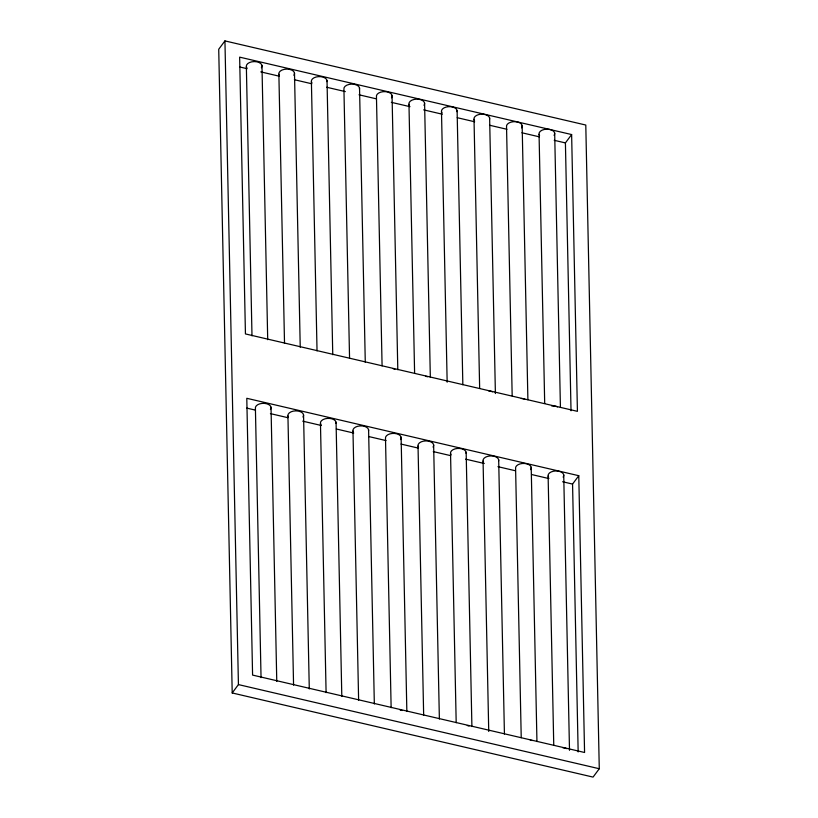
<?xml version="1.0" encoding="UTF-8"?>
<svg xmlns="http://www.w3.org/2000/svg" width="818" height="818" viewBox="0 0 818 818"><rect width="100%" height="100%" fill="white"/><g stroke="black" fill="none" stroke-linecap="round" stroke-linejoin="round"><path stroke-width="1.23" d="M224.94 40.9L218.723 49.264L232.21 692.958L593.06 777.1L599.277 768.736L585.79 125.042L224.94 40.9L238.427 684.584L232.21 692.958M571.025 410.779L565.412 142.915L571.629 134.551L239.643 57.137L245.441 333.928L577.426 411.342L571.629 134.551M578.162 751.936L572.559 484.072L578.776 475.708L246.791 398.294L252.588 675.085L584.573 752.488L578.776 475.708M239.643 66.953L247.108 68.702M260.778 71.882L279.429 76.238M294.357 79.714L311.76 83.773M326.679 87.25L345.329 91.606M359.01 94.796L376.413 98.855M391.331 102.332L409.992 106.677M423.663 109.868L442.313 114.213M457.231 117.7L474.644 121.759M489.563 125.236L506.966 129.295M521.894 132.772L539.297 136.831M554.215 140.307L565.412 142.915M246.791 408.11L255.492 410.145M270.41 413.622L287.824 417.681M302.742 421.158L321.392 425.513M336.31 428.99L353.724 433.049M368.642 436.526L386.045 440.585M400.973 444.062L418.376 448.121M433.295 451.597L450.708 455.657M465.626 459.143L484.276 463.489M497.957 466.679L515.36 470.739M531.526 474.512L548.929 478.571M562.61 481.751L572.559 484.072M238.427 684.584L599.277 768.736M563.725 474.818L569.502 750.331M554.676 133.048L560.422 407.282M548.121 476.086L553.755 745.218M539.062 134.326L544.696 403.458M531.209 467.313L536.945 741.548M522.15 125.543L527.896 399.777M521.23 737.713L515.596 468.581A7.863 4.509 -1.2 0 1 524.532 463.469A7.863 4.509 -1.2 0 1 530.616 469.624M512.18 395.943L506.536 126.81A7.863 4.509 -1.2 0 1 515.483 121.698A7.863 4.509 -1.2 0 1 521.567 127.864M498.683 459.798L504.43 734.032M489.624 118.027L495.401 393.54M483.07 461.066L488.735 731.476M474.021 119.305L479.655 388.438M466.158 452.282L471.904 726.527M457.109 110.522L462.845 384.757M450.544 453.561L456.188 722.693M441.495 111.79L447.16 382.2M433.632 444.777L439.378 719.012M424.583 103.007L430.329 377.241M418.029 446.045L423.663 715.177M408.969 104.275L414.614 373.417M401.117 437.262L406.853 711.496M392.057 95.502L397.804 369.736M391.137 707.672L385.503 438.54A7.863 4.509 -1.2 0 1 394.44 433.428A7.863 4.509 -1.2 0 1 400.523 439.583M382.088 365.902L376.454 96.769A7.863 4.509 -1.2 0 1 385.39 91.657A7.863 4.509 -1.2 0 1 391.474 97.812M368.591 429.757L374.337 703.991M359.531 87.986L365.278 362.221M352.977 431.025L358.621 700.157M349.562 358.386L343.928 89.254A7.863 4.509 -1.2 0 1 351.842 84.111A7.863 4.509 -1.2 0 1 359.511 89.162M336.065 422.241L341.812 696.476M327.016 80.481L332.762 354.715M320.462 423.519L326.096 692.652M311.402 81.749L317.036 350.881M303.55 414.736L309.286 688.971M294.49 72.966L300.237 347.2M287.936 416.004L293.57 685.136M278.877 74.233L284.521 343.366M271.024 407.221L276.77 681.455M261.964 65.46L267.711 339.695M261.044 677.631L255.41 408.489A7.863 4.509 -1.2 0 1 264.357 403.376A7.863 4.509 -1.2 0 1 270.431 409.542M246.361 66.728L251.995 335.861M562.856 747.764A7.863 4.509 -1.2 0 1 566.588 748.634M548.622 477.221A7.863 4.509 -1.2 0 1 556.035 470.943A7.863 4.509 -1.2 0 1 563.142 477.139M467.262 725.525A7.863 4.509 -1.2 0 1 469.021 726.098M451.055 454.696A7.863 4.509 -1.2 0 1 457.436 448.458A7.863 4.509 -1.2 0 1 466.127 453.469M320.963 424.644A7.863 4.509 -1.2 0 1 327.343 418.417A7.863 4.509 -1.2 0 1 336.034 423.417M418.53 447.18A7.863 4.509 -1.2 0 1 425.943 440.902A7.863 4.509 -1.2 0 1 433.049 447.098M288.437 417.139A7.863 4.509 -1.2 0 1 295.85 410.861A7.863 4.509 -1.2 0 1 302.957 417.047M400.237 710.208A7.863 4.509 -1.2 0 1 402.221 710.505M483.571 462.201A7.863 4.509 -1.2 0 1 489.962 455.963A7.863 4.509 -1.2 0 1 498.653 460.974M353.478 432.16A7.863 4.509 -1.2 0 1 359.869 425.922A7.863 4.509 -1.2 0 1 368.56 430.933M530.33 740.249A7.863 4.509 -1.2 0 1 532.303 740.546M246.862 67.863A7.863 4.509 -1.2 0 1 254.275 61.585A7.863 4.509 -1.2 0 1 261.382 67.771M279.388 75.368A7.863 4.509 -1.2 0 1 286.801 69.09A7.863 4.509 -1.2 0 1 293.897 75.287M311.903 82.884A7.863 4.509 -1.2 0 1 318.294 76.647A7.863 4.509 -1.2 0 1 326.985 81.657M393.161 368.734A7.863 4.509 -1.2 0 1 394.92 369.317M425.687 376.249A7.863 4.509 -1.2 0 1 427.446 376.822M409.47 105.41A7.863 4.509 -1.2 0 1 416.883 99.131A7.863 4.509 -1.2 0 1 423.99 105.328M441.996 112.925A7.863 4.509 -1.2 0 1 448.387 106.688A7.863 4.509 -1.2 0 1 457.078 111.698M488.755 390.973A7.863 4.509 -1.2 0 1 492.497 391.842M474.522 120.43A7.863 4.509 -1.2 0 1 480.912 114.203A7.863 4.509 -1.2 0 1 489.604 119.203M521.281 398.489A7.863 4.509 -1.2 0 1 525.013 399.358M551.751 406.004A7.863 4.509 -1.2 0 1 557.539 406.863M539.563 135.451A7.863 4.509 -1.2 0 1 546.976 129.172A7.863 4.509 -1.2 0 1 554.083 135.369"/></g></svg>
